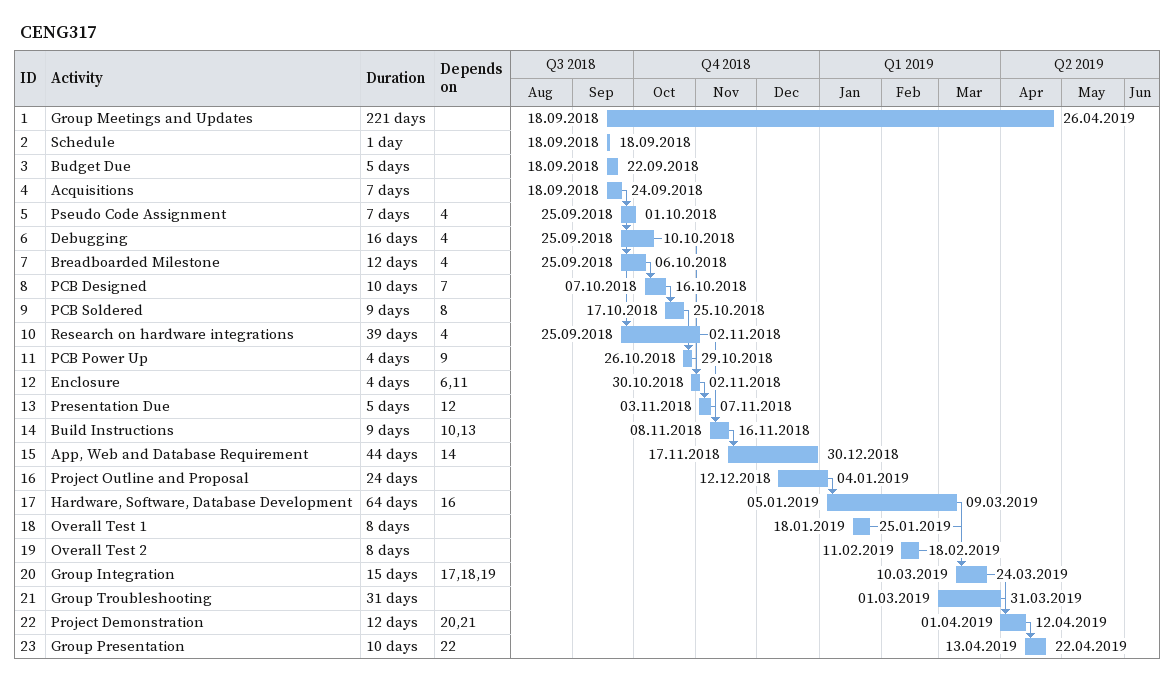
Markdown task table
CENG317

| ID | Task | Duration | Start | Finish | Predecessors |
|---|---|---|---|---|---|
| 1 | Group Meetings and Updates | 221d | 2018-09-18 | 2019-04-26 |  |
| 2 | Schedule | 1d | 2018-09-18 | 2018-09-18 |  |
| 3 | Budget Due | 5d | 2018-09-18 | 2018-09-22 |  |
| 4 | Acquisitions | 7d | 2018-09-18 | 2018-09-24 |  |
| 5 | Pseudo Code Assignment | 7d | 2018-09-25 | 2018-10-01 | 4 |
| 6 | Debugging | 16d | 2018-09-25 | 2018-10-10 | 4 |
| 7 | Breadboarded Milestone | 12d | 2018-09-25 | 2018-10-06 | 4 |
| 8 | PCB Designed | 10d | 2018-10-07 | 2018-10-16 | 7 |
| 9 | PCB Soldered | 9d | 2018-10-17 | 2018-10-25 | 8 |
| 10 | Research on hardware integrations | 39d | 2018-09-25 | 2018-11-02 | 4 |
| 11 | PCB Power Up | 4d | 2018-10-26 | 2018-10-29 | 9 |
| 12 | Enclosure | 4d | 2018-10-30 | 2018-11-02 | 6, 11 |
| 13 | Presentation Due | 5d | 2018-11-03 | 2018-11-07 | 12 |
| 14 | Build Instructions | 9d | 2018-11-08 | 2018-11-16 | 10, 13 |
| 15 | App, Web and Database Requirement | 44d | 2018-11-17 | 2018-12-30 | 14 |
| 16 | Project Outline and Proposal | 24d | 2018-12-12 | 2019-01-04 |  |
| 17 | Hardware, Software, Database Development | 64d | 2019-01-05 | 2019-03-09 | 16 |
| 18 | Overall Test 1 | 8d | 2019-01-18 | 2019-01-25 |  |
| 19 | Overall Test 2 | 8d | 2019-02-11 | 2019-02-18 |  |
| 20 | Group Integration | 15d | 2019-03-10 | 2019-03-24 | 17, 18, 19 |
| 21 | Group Troubleshooting | 31d | 2019-03-01 | 2019-03-31 |  |
| 22 | Project Demonstration | 12d | 2019-04-01 | 2019-04-12 | 20, 21 |
| 23 | Group Presentation | 10d | 2019-04-13 | 2019-04-22 | 22 |
